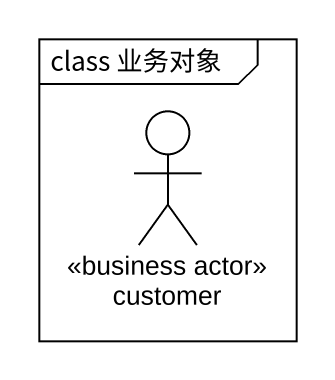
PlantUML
@startuml
mainframe class 业务对象
actor customer <<business actor>>
@enduml
